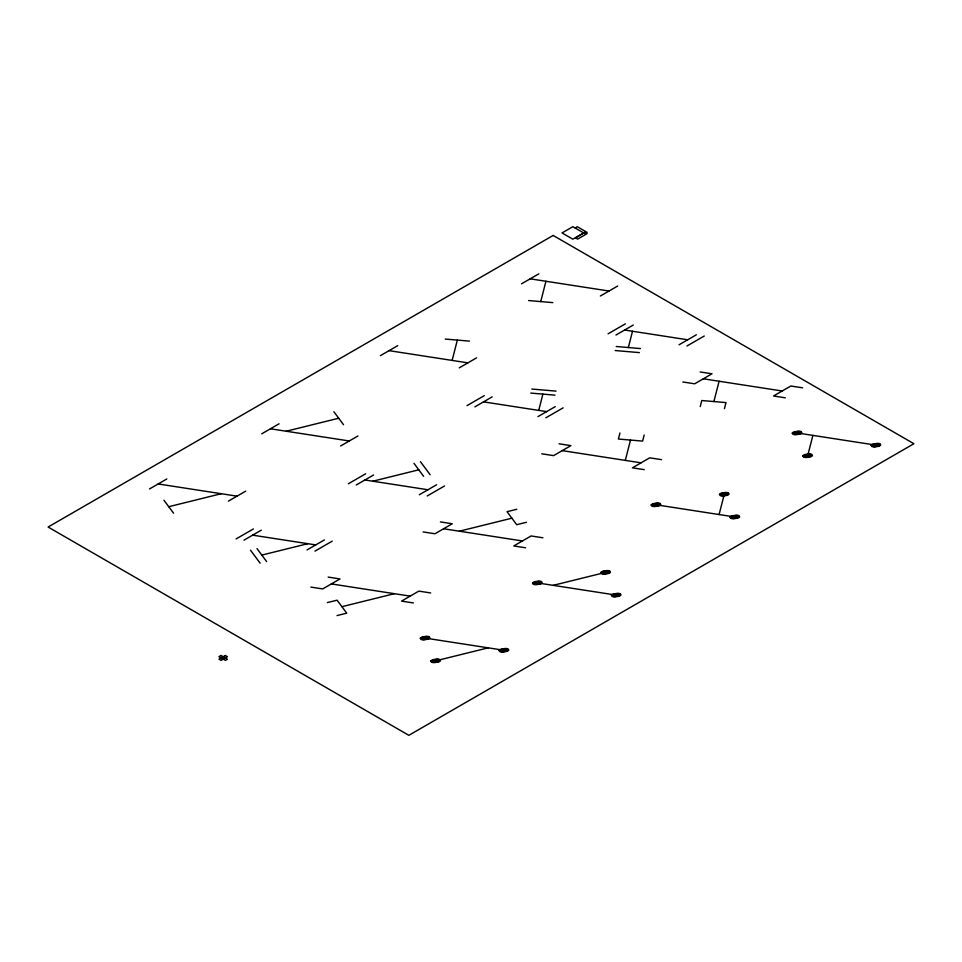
<?xml version="1.0" encoding="UTF-8"?>
<svg xmlns="http://www.w3.org/2000/svg" width="962" height="962" viewBox="0 0 962 962"><rect width="100%" height="100%" fill="white"/><g stroke="black" fill="none" stroke-linecap="round" stroke-linejoin="round"><path stroke-width="1.44" d="M452.14 360.413L457.347 340.091M540.728 301.587L545.935 281.265M538.72 410.401L542.893 394.119M628.342 347.535L632.515 331.253M619.949 432.972L618.398 439.033L642.616 441.101L644.167 435.04M625.3 460.389L630.507 440.067M700.228 406.589L701.779 400.529L725.997 402.597L724.446 408.658M713.888 401.563L719.095 381.241M719.095 514.538L724.302 494.215M807.683 455.711L812.89 435.389M575.132 227.982L577.296 226.731L587.109 232.395L584.944 233.646L572.847 226.683L562.024 232.936L572.847 239.189L583.669 232.936M149.519 488.949L166.835 478.956M380.399 355.651L397.715 345.659M261.772 433.79L279.088 423.785M521.512 283.826L538.828 273.833M228.367 501.154L245.683 491.149M459.247 367.857L476.563 357.852M340.62 445.983L357.936 435.99M600.36 296.019L617.676 286.027M236.099 538.936L253.415 528.944M466.979 405.639L484.295 395.647M243.987 540.163L261.303 530.158M474.867 406.866L492.183 396.861M348.352 483.778L365.668 473.773M608.092 333.814L625.408 323.821M356.229 484.992L373.545 475M615.969 335.029L633.285 325.036M307.07 549.915L324.386 539.922M537.95 416.618L555.266 406.625M314.947 551.13L332.263 541.137M545.827 417.833L563.143 407.84M419.312 494.757L436.628 484.752M679.052 344.793L696.368 334.788M427.2 495.971L444.516 485.978M686.94 346.007L704.256 336.015M286.195 431.229L338.708 418.229M168.747 506.709L221.26 493.71M372.775 481.216L418.795 469.817M261.82 555.086L307.84 543.698M516.786 509.283L507.046 511.7L516.69 524.699L526.442 522.282M459.355 531.204L511.868 518.193M327.333 602.597L337.085 600.192L346.729 613.179L336.989 615.596M341.907 606.685L394.42 593.686M553.15 585.353L605.663 572.354M435.702 660.834L488.215 647.835M528.619 300.553L552.837 302.621M616.233 346.5L640.452 348.569M615.199 350.541L639.417 352.609M445.238 339.057L469.456 341.125M531.818 389.045L556.036 391.113M530.783 393.085L555.002 395.154M530.17 278.824L609.018 291.029M624.627 330.038L687.71 339.79M700.156 371.969L711.988 373.797L694.672 383.802L682.84 381.974M802.657 387.83L790.836 386.002L773.52 395.995L785.341 397.823M703.33 378.8L782.178 391.005M389.057 350.649L467.905 362.854M797.125 432.948L875.973 445.153M483.525 401.863L546.608 411.616M559.054 443.795L570.875 445.634L553.559 455.627L541.738 453.799M661.555 459.656L649.723 457.828L632.407 467.821L644.239 469.648M562.217 450.625L641.065 462.83M270.43 428.787L349.278 440.981M656.012 504.785L734.86 516.979M364.887 479.99L427.97 489.754M440.416 521.933L452.248 523.761L434.932 533.754L423.1 531.926M542.917 537.794L531.096 535.954L513.78 545.959L525.601 547.787M158.177 483.958L237.025 496.151M443.59 528.763L522.438 540.957M252.645 535.161L315.728 544.913M537.385 582.912L616.233 595.105M328.174 577.092L339.995 578.932L322.679 588.924L310.858 587.097M430.675 592.953L418.843 591.125L401.527 601.118L413.359 602.946M331.337 583.922L410.185 596.127M425.132 638.083L503.98 650.276M223.292 656.649L225.421 657.876M220.995 657.984L223.124 659.211M420.466 461.712L430.11 474.711M413.973 463.323L423.617 476.322M333.886 411.724L343.53 424.723M256.998 548.593L266.642 561.592M250.505 550.204L260.149 563.191M163.925 500.216L173.569 513.215M420.31 638.263L420.887 639.333A3.644 2.104 0 0 0 422.246 639.742A5.712 3.295 0 0 0 423.881 639.85L427.765 639.249A5.712 3.295 0 0 0 429.076 638.684A3.644 2.104 0 0 0 429.918 637.938L429.389 636.82A3.644 2.104 0 0 0 428.018 636.411A5.712 3.295 0 0 0 426.394 636.303L422.51 636.904A5.712 3.295 0 0 0 421.2 637.469A3.872 2.237 0 0 0 420.31 638.263M421.272 638.227L421.729 639.081A2.922 1.683 0 0 0 422.823 639.405A4.569 2.633 0 0 0 424.134 639.502L427.236 639.021A4.569 2.633 0 0 0 428.294 638.564A2.922 1.683 0 0 0 428.956 637.974L428.535 637.072A2.922 1.683 0 0 0 427.441 636.748A4.569 2.633 0 0 0 426.142 636.652L423.039 637.133A4.569 2.633 0 0 0 421.981 637.59A3.102 1.792 0 0 0 421.272 638.227M422.246 638.191L422.583 638.828A2.189 1.263 0 0 0 423.4 639.081A3.427 1.984 0 0 0 424.386 639.141L426.707 638.78A3.427 1.984 0 0 0 427.501 638.443A2.189 1.263 0 0 0 428.006 637.998L427.693 637.325A2.189 1.263 0 0 0 426.863 637.072A3.427 1.984 0 0 0 425.889 637.012L423.557 637.373A3.427 1.984 0 0 0 422.775 637.71A2.321 1.347 0 0 0 422.246 638.191M423.208 638.155C427.032 640.536 427.946 635.365 423.208 638.155M424.17 638.119L426.106 637.926L424.17 638.119M430.868 661.026L431.445 662.096A3.644 2.104 0 0 0 432.816 662.505A5.712 3.295 0 0 0 434.451 662.614L438.323 662.012A5.712 3.295 0 0 0 439.646 661.447A3.644 2.104 0 0 0 440.476 660.702L439.959 659.583A3.644 2.104 0 0 0 438.588 659.174A5.712 3.295 0 0 0 436.952 659.066L433.08 659.655A5.712 3.295 0 0 0 431.758 660.233A3.872 2.237 0 0 0 430.868 661.026M431.842 660.99L432.299 661.844A2.922 1.683 0 0 0 433.393 662.169A4.569 2.633 0 0 0 434.704 662.265L437.794 661.784A4.569 2.633 0 0 0 438.852 661.327A2.922 1.683 0 0 0 439.526 660.726L439.105 659.824A2.922 1.683 0 0 0 438.011 659.511A4.569 2.633 0 0 0 436.7 659.415L433.597 659.896A4.569 2.633 0 0 0 432.551 660.353A3.102 1.792 0 0 0 431.842 660.99M432.804 660.942L433.153 661.591A2.189 1.263 0 0 0 433.97 661.844A3.427 1.984 0 0 0 434.944 661.904L437.277 661.543A3.427 1.984 0 0 0 438.071 661.207A2.189 1.263 0 0 0 438.564 660.762L438.251 660.076A2.189 1.263 0 0 0 437.433 659.836A3.427 1.984 0 0 0 436.447 659.776L434.127 660.136A3.427 1.984 0 0 0 433.333 660.473A2.321 1.347 0 0 0 432.804 660.942M433.766 660.906C437.59 663.299 438.516 658.116 433.766 660.906M434.74 660.87L436.664 660.69L434.74 660.87M499.158 650.456L499.735 651.539A3.644 2.104 0 0 0 501.094 651.935A5.712 3.295 0 0 0 502.729 652.056L506.613 651.454A5.712 3.295 0 0 0 507.924 650.889A3.644 2.104 0 0 0 508.766 650.144L508.237 649.013A3.644 2.104 0 0 0 506.866 648.604A5.712 3.295 0 0 0 505.242 648.496L501.358 649.097A5.712 3.295 0 0 0 500.036 649.663A3.872 2.237 0 0 0 499.158 650.456M500.12 650.42L500.577 651.286A2.922 1.683 0 0 0 501.671 651.611A4.569 2.633 0 0 0 502.982 651.695L506.084 651.214A4.569 2.633 0 0 0 507.142 650.757A2.922 1.683 0 0 0 507.804 650.168L507.383 649.266A2.922 1.683 0 0 0 506.289 648.941A4.569 2.633 0 0 0 504.99 648.857L501.887 649.338A4.569 2.633 0 0 0 500.829 649.783A3.102 1.792 0 0 0 500.12 650.42M501.082 650.384L501.43 651.033A2.189 1.263 0 0 0 502.248 651.274A3.427 1.984 0 0 0 503.234 651.346L505.555 650.985A3.427 1.984 0 0 0 506.349 650.637A2.189 1.263 0 0 0 506.854 650.192L506.541 649.518A2.189 1.263 0 0 0 505.711 649.278A3.427 1.984 0 0 0 504.737 649.206L502.404 649.566A3.427 1.984 0 0 0 501.623 649.903A2.321 1.347 0 0 0 501.082 650.384M502.056 650.348C505.88 652.729 506.794 647.558 502.056 650.348M503.018 650.312L504.954 650.12L503.018 650.312M532.551 583.092L533.128 584.174A3.644 2.104 0 0 0 534.499 584.583A5.712 3.295 0 0 0 536.123 584.692L540.007 584.09A5.712 3.295 0 0 0 541.329 583.525A3.644 2.104 0 0 0 542.159 582.78L541.63 581.649A3.644 2.104 0 0 0 540.271 581.252A5.712 3.295 0 0 0 538.636 581.132L534.752 581.733A5.712 3.295 0 0 0 533.441 582.299A3.872 2.237 0 0 0 532.551 583.092M533.513 583.056L533.982 583.922A2.922 1.683 0 0 0 535.076 584.247A4.569 2.633 0 0 0 536.375 584.331L539.478 583.85A4.569 2.633 0 0 0 540.536 583.405A2.922 1.683 0 0 0 541.197 582.804L540.788 581.902A2.922 1.683 0 0 0 539.694 581.577A4.569 2.633 0 0 0 538.383 581.493L535.281 581.974A4.569 2.633 0 0 0 534.223 582.431A3.102 1.792 0 0 0 533.513 583.056M534.487 583.02L534.824 583.669A2.189 1.263 0 0 0 535.654 583.91A3.427 1.984 0 0 0 536.628 583.982L538.96 583.621A3.427 1.984 0 0 0 539.742 583.285A2.189 1.263 0 0 0 540.247 582.828L539.935 582.154A2.189 1.263 0 0 0 539.117 581.914A3.427 1.984 0 0 0 538.131 581.842L535.81 582.202A3.427 1.984 0 0 0 535.016 582.551A2.321 1.347 0 0 0 534.487 583.02M535.449 582.984C539.273 585.365 540.187 580.194 535.449 582.984M536.411 582.948L538.347 582.768L536.411 582.948M600.841 572.534L601.406 573.605A3.644 2.104 0 0 0 602.777 574.013A5.712 3.295 0 0 0 604.413 574.122L608.285 573.532A5.712 3.295 0 0 0 609.607 572.955A3.644 2.104 0 0 0 610.437 572.21L609.92 571.091A3.644 2.104 0 0 0 608.549 570.682A5.712 3.295 0 0 0 606.914 570.574L603.042 571.175A5.712 3.295 0 0 0 601.719 571.741A3.872 2.237 0 0 0 600.841 572.534M601.803 572.498L602.26 573.364A2.922 1.683 0 0 0 603.354 573.677A4.569 2.633 0 0 0 604.665 573.773L607.768 573.292A4.569 2.633 0 0 0 608.814 572.835A2.922 1.683 0 0 0 609.487 572.246L609.066 571.344A2.922 1.683 0 0 0 607.972 571.019A4.569 2.633 0 0 0 606.661 570.923L603.571 571.404A4.569 2.633 0 0 0 602.513 571.861A3.102 1.792 0 0 0 601.803 572.498M602.765 572.462L603.114 573.111A2.189 1.263 0 0 0 603.932 573.352A3.427 1.984 0 0 0 604.918 573.412L607.238 573.051A3.427 1.984 0 0 0 608.032 572.715A2.189 1.263 0 0 0 608.525 572.27L608.212 571.596A2.189 1.263 0 0 0 607.395 571.344A3.427 1.984 0 0 0 606.421 571.284L604.088 571.644A3.427 1.984 0 0 0 603.294 571.981A2.321 1.347 0 0 0 602.765 572.462M603.739 572.426C607.563 574.807 608.477 569.636 603.739 572.426M604.701 572.39L606.625 572.198L604.701 572.39M611.399 595.298L611.976 596.368A3.644 2.104 0 0 0 613.347 596.777A5.712 3.295 0 0 0 614.971 596.885L618.855 596.284A5.712 3.295 0 0 0 620.165 595.718A3.644 2.104 0 0 0 621.007 594.973L620.478 593.855A3.644 2.104 0 0 0 619.119 593.446A5.712 3.295 0 0 0 617.484 593.338L613.6 593.939A5.712 3.295 0 0 0 612.289 594.504A3.872 2.237 0 0 0 611.399 595.298M612.361 595.262L612.83 596.115A2.922 1.683 0 0 0 613.924 596.44A4.569 2.633 0 0 0 615.223 596.536L618.326 596.055A4.569 2.633 0 0 0 619.384 595.598A2.922 1.683 0 0 0 620.045 594.997L619.636 594.107A2.922 1.683 0 0 0 618.542 593.782A4.569 2.633 0 0 0 617.231 593.686L614.129 594.167A4.569 2.633 0 0 0 613.071 594.624A3.102 1.792 0 0 0 612.361 595.262M613.335 595.225L613.672 595.863A2.189 1.263 0 0 0 614.502 596.115A3.427 1.984 0 0 0 615.476 596.175L617.808 595.815A3.427 1.984 0 0 0 618.59 595.478A2.189 1.263 0 0 0 619.095 595.033L618.782 594.36A2.189 1.263 0 0 0 617.965 594.107A3.427 1.984 0 0 0 616.979 594.047L614.658 594.408A3.427 1.984 0 0 0 613.864 594.744A2.321 1.347 0 0 0 613.335 595.225M614.297 595.189C618.121 597.57 619.035 592.4 614.297 595.189M615.259 595.141L617.195 594.961L615.259 595.141M651.19 504.966L651.767 506.036A3.644 2.104 0 0 0 653.126 506.445A5.712 3.295 0 0 0 654.761 506.553L658.645 505.952A5.712 3.295 0 0 0 659.956 505.387A3.644 2.104 0 0 0 660.798 504.641L660.269 503.523A3.644 2.104 0 0 0 658.898 503.114A5.712 3.295 0 0 0 657.274 503.006L653.39 503.607A5.712 3.295 0 0 0 652.08 504.172A3.872 2.237 0 0 0 651.19 504.966M652.152 504.93L652.609 505.784A2.922 1.683 0 0 0 653.703 506.108A4.569 2.633 0 0 0 655.014 506.204L658.116 505.723A4.569 2.633 0 0 0 659.174 505.266A2.922 1.683 0 0 0 659.836 504.665L659.415 503.775A2.922 1.683 0 0 0 658.321 503.451A4.569 2.633 0 0 0 657.022 503.354L653.919 503.835A4.569 2.633 0 0 0 652.861 504.292A3.102 1.792 0 0 0 652.152 504.93M653.126 504.894L653.463 505.531A2.189 1.263 0 0 0 654.28 505.784A3.427 1.984 0 0 0 655.266 505.844L657.587 505.483A3.427 1.984 0 0 0 658.381 505.146A2.189 1.263 0 0 0 658.886 504.701L658.573 504.028A2.189 1.263 0 0 0 657.743 503.775A3.427 1.984 0 0 0 656.769 503.715L654.437 504.076A3.427 1.984 0 0 0 653.655 504.413A2.321 1.347 0 0 0 653.126 504.894M654.088 504.858C657.912 507.239 658.826 502.068 654.088 504.858M655.05 504.822L656.986 504.629L655.05 504.822M719.468 494.396L720.045 495.478A3.644 2.104 0 0 0 721.416 495.887A5.712 3.295 0 0 0 723.051 495.995L726.923 495.394A5.712 3.295 0 0 0 728.246 494.829A3.644 2.104 0 0 0 729.076 494.083L728.559 492.953A3.644 2.104 0 0 0 727.188 492.556A5.712 3.295 0 0 0 725.552 492.436L721.68 493.037A5.712 3.295 0 0 0 720.358 493.602A3.872 2.237 0 0 0 719.468 494.396M720.442 494.36L720.899 495.226A2.922 1.683 0 0 0 721.993 495.55A4.569 2.633 0 0 0 723.304 495.634L726.394 495.153A4.569 2.633 0 0 0 727.452 494.708A2.922 1.683 0 0 0 728.126 494.107L727.705 493.205A2.922 1.683 0 0 0 726.611 492.881A4.569 2.633 0 0 0 725.3 492.797L722.197 493.278A4.569 2.633 0 0 0 721.151 493.734A3.102 1.792 0 0 0 720.442 494.36M721.404 494.324L721.753 494.973A2.189 1.263 0 0 0 722.57 495.214A3.427 1.984 0 0 0 723.544 495.286L725.877 494.925A3.427 1.984 0 0 0 726.671 494.588A2.189 1.263 0 0 0 727.164 494.131L726.851 493.458A2.189 1.263 0 0 0 726.033 493.217A3.427 1.984 0 0 0 725.047 493.145L722.727 493.506A3.427 1.984 0 0 0 721.933 493.855A2.321 1.347 0 0 0 721.404 494.324M722.366 494.288C726.19 496.669 727.116 491.498 722.366 494.288M723.34 494.252L725.264 494.071L723.34 494.252M730.038 517.159L730.615 518.241A3.644 2.104 0 0 0 731.974 518.638A5.712 3.295 0 0 0 733.609 518.758L737.493 518.157A5.712 3.295 0 0 0 738.804 517.592A3.644 2.104 0 0 0 739.646 516.847L739.117 515.716A3.644 2.104 0 0 0 737.746 515.307A5.712 3.295 0 0 0 736.122 515.199L732.238 515.8A5.712 3.295 0 0 0 730.916 516.366A3.872 2.237 0 0 0 730.038 517.159M731 517.123L731.457 517.989A2.922 1.683 0 0 0 732.551 518.314A4.569 2.633 0 0 0 733.862 518.398L736.964 517.917A4.569 2.633 0 0 0 738.022 517.46A2.922 1.683 0 0 0 738.684 516.871L738.263 515.969A2.922 1.683 0 0 0 737.169 515.644A4.569 2.633 0 0 0 735.87 515.56L732.767 516.041A4.569 2.633 0 0 0 731.709 516.486A3.102 1.792 0 0 0 731 517.123M731.962 517.087L732.31 517.736A2.189 1.263 0 0 0 733.128 517.977A3.427 1.984 0 0 0 734.114 518.049L736.435 517.688A3.427 1.984 0 0 0 737.229 517.34A2.189 1.263 0 0 0 737.734 516.895L737.421 516.221A2.189 1.263 0 0 0 736.591 515.981A3.427 1.984 0 0 0 735.617 515.909L733.284 516.269A3.427 1.984 0 0 0 732.503 516.606A2.321 1.347 0 0 0 731.962 517.087M732.936 517.051C736.76 519.432 737.674 514.261 732.936 517.051M733.898 517.015L735.834 516.822L733.898 517.015M792.291 433.14L792.868 434.211A3.644 2.104 0 0 0 794.239 434.62A5.712 3.295 0 0 0 795.863 434.728L799.747 434.127A5.712 3.295 0 0 0 801.069 433.561A3.644 2.104 0 0 0 801.899 432.816L801.37 431.697A3.644 2.104 0 0 0 800.011 431.289A5.712 3.295 0 0 0 798.376 431.18L794.492 431.782A5.712 3.295 0 0 0 793.181 432.347A3.872 2.237 0 0 0 792.291 433.14M793.253 433.104L793.722 433.958A2.922 1.683 0 0 0 794.816 434.283A4.569 2.633 0 0 0 796.115 434.379L799.218 433.898A4.569 2.633 0 0 0 800.276 433.441A2.922 1.683 0 0 0 800.937 432.84L800.528 431.95A2.922 1.683 0 0 0 799.434 431.625A4.569 2.633 0 0 0 798.123 431.529L795.021 432.01A4.569 2.633 0 0 0 793.963 432.467A3.102 1.792 0 0 0 793.253 433.104M794.227 433.068L794.564 433.706A2.189 1.263 0 0 0 795.394 433.958A3.427 1.984 0 0 0 796.368 434.018L798.701 433.658A3.427 1.984 0 0 0 799.482 433.321A2.189 1.263 0 0 0 799.987 432.876L799.675 432.203A2.189 1.263 0 0 0 798.857 431.95A3.427 1.984 0 0 0 797.871 431.89L795.55 432.251A3.427 1.984 0 0 0 794.756 432.587A2.321 1.347 0 0 0 794.227 433.068M795.189 433.032C799.013 435.413 799.927 430.242 795.189 433.032M796.151 432.984L798.087 432.804L796.151 432.984M802.861 455.892L803.426 456.974A3.644 2.104 0 0 0 804.797 457.383A5.712 3.295 0 0 0 806.433 457.491L810.305 456.89A5.712 3.295 0 0 0 811.627 456.325A3.644 2.104 0 0 0 812.457 455.579L811.94 454.449A3.644 2.104 0 0 0 810.569 454.052A5.712 3.295 0 0 0 808.934 453.932L805.062 454.533A5.712 3.295 0 0 0 803.739 455.11A3.872 2.237 0 0 0 802.861 455.892M803.823 455.856L804.28 456.722A2.922 1.683 0 0 0 805.374 457.046A4.569 2.633 0 0 0 806.685 457.13L809.788 456.661A4.569 2.633 0 0 0 810.834 456.204A2.922 1.683 0 0 0 811.507 455.603L811.086 454.701A2.922 1.683 0 0 0 809.992 454.377A4.569 2.633 0 0 0 808.681 454.292L805.591 454.773A4.569 2.633 0 0 0 804.533 455.23A3.102 1.792 0 0 0 803.823 455.856M804.785 455.82L805.134 456.469A2.189 1.263 0 0 0 805.952 456.709A3.427 1.984 0 0 0 806.938 456.782L809.258 456.421A3.427 1.984 0 0 0 810.052 456.084A2.189 1.263 0 0 0 810.545 455.627L810.232 454.954A2.189 1.263 0 0 0 809.415 454.713A3.427 1.984 0 0 0 808.441 454.653L806.108 455.002A3.427 1.984 0 0 0 805.314 455.351A2.321 1.347 0 0 0 804.785 455.82M805.759 455.784C809.583 458.165 810.497 452.994 805.759 455.784M806.721 455.747L808.645 455.567L806.721 455.747M871.139 445.334L871.716 446.416A3.644 2.104 0 0 0 873.087 446.813A5.712 3.295 0 0 0 874.711 446.933L878.595 446.332A5.712 3.295 0 0 0 879.905 445.767A3.644 2.104 0 0 0 880.747 445.009L880.218 443.891A3.644 2.104 0 0 0 878.859 443.482A5.712 3.295 0 0 0 877.224 443.374L873.34 443.975A5.712 3.295 0 0 0 872.029 444.54A3.872 2.237 0 0 0 871.139 445.334M872.101 445.298L872.57 446.164A2.922 1.683 0 0 0 873.664 446.488A4.569 2.633 0 0 0 874.963 446.572L878.065 446.091A4.569 2.633 0 0 0 879.124 445.634A2.922 1.683 0 0 0 879.785 445.045L879.376 444.143A2.922 1.683 0 0 0 878.282 443.819A4.569 2.633 0 0 0 876.971 443.735L873.869 444.203A4.569 2.633 0 0 0 872.811 444.66A3.102 1.792 0 0 0 872.101 445.298M873.075 445.262L873.412 445.911A2.189 1.263 0 0 0 874.242 446.152A3.427 1.984 0 0 0 875.216 446.212L877.548 445.863A3.427 1.984 0 0 0 878.33 445.514A2.189 1.263 0 0 0 878.835 445.069L878.522 444.396A2.189 1.263 0 0 0 877.705 444.155A3.427 1.984 0 0 0 876.719 444.083L874.398 444.444A3.427 1.984 0 0 0 873.604 444.781A2.321 1.347 0 0 0 873.075 445.262M874.037 445.226C877.861 447.607 878.775 442.436 874.037 445.226M874.999 445.19L876.935 444.997L874.999 445.19M553.15 235.45L48.1 527.032L408.85 735.317L913.9 443.722L553.15 235.45M584.944 232.395L575.468 237.867L577.633 239.117L587.109 233.646L584.944 232.395M220.995 655.483L218.963 656.649L225.421 660.377L227.453 659.211L220.995 655.483M225.324 655.483L218.963 659.15L221.092 660.377L227.453 656.709L225.324 655.483"/></g></svg>
